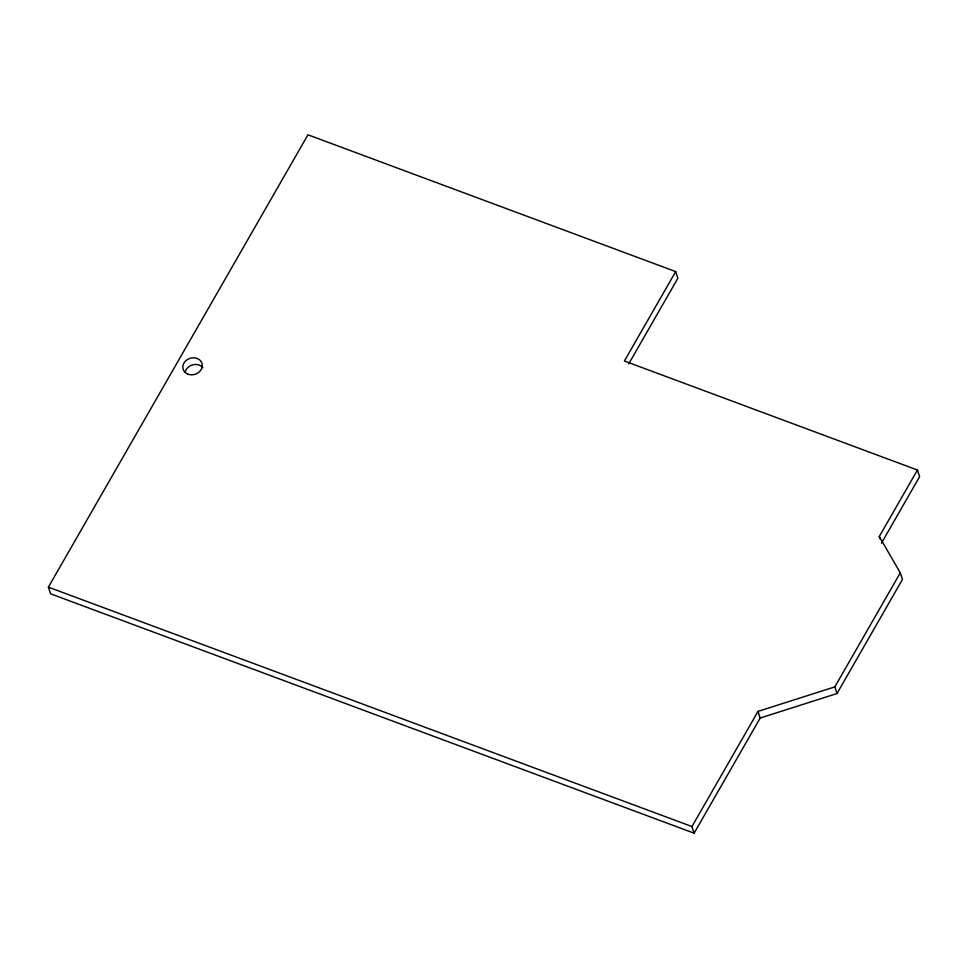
<?xml version="1.0" encoding="UTF-8"?>
<svg xmlns="http://www.w3.org/2000/svg" width="968" height="968" viewBox="0 0 968 968"><rect width="100%" height="100%" fill="white"/><g stroke="black" fill="none" stroke-linecap="round" stroke-linejoin="round"><path stroke-width="1.45" d="M675.7 271.597L624.396 361.016L917.434 470.024L879.283 536.526L900.288 572.826L902.454 579.469L837.005 693.536L760.195 718.026L694.116 833.194L50.566 593.808L48.4 587.153L307.957 134.806L675.7 271.597L677.866 278.252L628.789 363.774M694.116 833.194L691.951 826.551L758.041 711.383L834.84 686.881L900.288 572.826M881.449 543.169L919.6 476.679L917.434 470.024M48.4 587.153L691.951 826.551M879.283 536.526L880.154 539.188M834.84 686.881L837.005 693.536M758.041 711.383L760.195 718.026M185.203 371.918A9.874 8.361 -18 0 1 193.043 364.754A9.874 8.361 -18 0 1 202.929 367.743M188.01 374.217A9.874 8.361 -18 0 0 202.276 365.154A9.874 8.361 -18 0 0 187.344 359.6A9.874 8.361 -18 0 0 188.01 374.217"/></g></svg>
